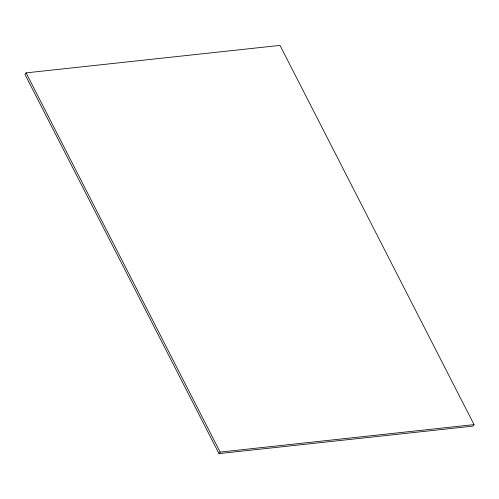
<?xml version="1.0" encoding="UTF-8"?>
<svg xmlns="http://www.w3.org/2000/svg" width="499" height="499" viewBox="0 0 499 499"><rect width="100%" height="100%" fill="white"/><g stroke="black" fill="none" stroke-linecap="round" stroke-linejoin="round"><path stroke-width="0.75" d="M26.085 72.873L24.95 74.395L218.999 453.61L472.915 426.127L474.05 424.605L280.001 45.39L26.085 72.873L220.14 452.082L218.999 453.61M220.14 452.082L474.05 424.605"/></g></svg>
